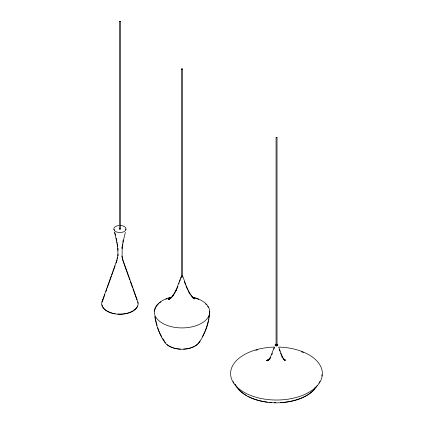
<?xml version="1.0" encoding="UTF-8"?>
<svg xmlns="http://www.w3.org/2000/svg" width="424" height="424" viewBox="0 0 424 424"><rect width="100%" height="100%" fill="white"/><g stroke="black" fill="none" stroke-linecap="round" stroke-linejoin="round"><path stroke-width="0.64" d="M118.089 254.156L118.026 255.905M121.921 247.955L122.144 246.434M208.799 317.862L209.043 315.615M209.424 314.412C208.688 324.471 204.771 334.107 199.227 342.449M122.303 245.258L122.467 244.081M208.391 320.147L208.592 319.002M117.443 258.958L117.676 257.739M122.806 242.337L123.252 240.016M125.329 232.405L123.501 240.074L122.149 248.236L122.176 247.966L122.096 255.995L122.796 259.673L122.706 259.334L137.355 300.377M207.495 324.079L208.189 321.286M119.436 21.592L120.119 21.2L120.39 21.507L120.39 229.024L119.966 229.267L119.436 229.114L119.436 21.592L120.39 21.507M119.436 229.114L119.531 228.769M181.546 69.128L181.636 68.789L182.5 69.043L182.5 276.559L182.076 276.803L181.546 276.644L181.546 69.128L182.5 69.043M181.546 276.644L181.636 276.305M277.026 345.051C276.734 344.224 277.105 345.926 276.072 345.136L276.072 137.62L276.755 137.222L277.026 137.53L277.026 345.051L276.278 345.242L276.236 344.781M276.072 345.136L276.167 344.797M206.308 327.916L207.357 324.636M117.167 260.045L116.097 263.124M181.048 276.962L176.002 290.329L176.336 289.619L172.398 296.238L173.379 295.125L171.19 297.558L168.651 299.551L170.75 298.056L168.259 299.27L170.899 298.035M178.891 283.783L179.204 282.898M179.765 281.319L180.348 279.681M180.884 278.186L181.292 277.042M102.099 301.443L116.446 261.396L117.75 256.128C118.466 247.971 116.388 239.936 114.459 232.076M102.258 301.756L103.318 298.798M103.535 298.189L104.845 294.537M105.91 291.564L106.959 288.633M107.378 287.467L110.532 278.663M110.749 278.054L111.401 276.225M111.841 275.012L112.927 271.964M113.144 271.355L115.095 265.922M274.143 347.532L270.115 358.089L270.464 357.337L267.454 360.898L269.648 358.953L266.611 360.501L268.88 359.441M271.816 354.798L272.341 353.33M273.883 349.021L274.386 347.611M205.041 331.112L206.096 328.446M176.241 290.424L177.974 286.295M270.342 358.201L270.809 357.183M203.78 333.826L204.787 331.653M202.386 336.767L203.504 334.414M174.714 293.26L176.559 289.735M172.605 296.387L174.365 293.784M268.397 360.172L269.918 358.375M133.131 310.734L135.023 309.382A18.004 10.393 0 0 0 137.535 305.879M102.868 299.943A18.269 10.547 0 0 0 109.975 312.567A18.269 10.547 0 0 0 132.845 311.179L135.245 309.467A18.269 10.547 0 0 0 137.572 300.992L137.318 301.029M277.026 137.53L276.072 137.62M266.717 360.729L269.277 359.425M170.883 298.273L168.37 299.498L169.42 299.01M284.059 359.478L285.283 359.934L283.661 359.112M284.096 359.616L285.188 360.172M192.56 297.68L194.452 298.772L192.093 296.927M193.371 298.443L194.309 298.984L193.36 298.242M132.845 311.179L132.654 311.073A18.004 10.393 0 0 1 126.379 313.426M284.011 359.388L285.114 360.363L282.241 356.981L282.729 357.708L278.785 347.394M283.857 359.589L284.939 360.548L282.039 357.13M193.567 298.236L189.237 292.682L189.846 293.594L186.253 285.956L183.009 276.904M193.386 298.416L189.369 293.329M182.225 276.252L182.5 276.559M120.119 228.716L120.39 229.024M162.636 338.442L164.538 341.352A18.121 10.462 0 0 0 165.487 342.899M161.814 336.979L159.79 332.994M187.986 290.594L189.618 293.71M281.361 355.36L282.506 357.835M186.019 286.052L187.472 289.502M158.518 329.888L159.546 332.49M124.243 264.502L122.674 260.034M124.433 265.042L126.341 270.358M126.553 270.952L128.896 277.503M129.113 278.102L129.781 279.967M130.449 281.833L132.606 287.859M133.014 289.004L134.042 291.871M134.244 292.443L136.162 297.802M136.374 298.379L136.994 300.118M279.209 349.328L279.904 351.268M280.55 353.081L281.064 354.522M184.265 281.181L185.579 284.875M157.797 327.757L158.311 329.369M156.445 323.099L157.113 325.542M122.462 259.414L122.547 259.727L121.842 256.022M155.603 319.696L156.302 322.531M114.867 232.659L115.487 235.188M116.165 238.103L116.425 239.242M116.558 239.814L116.785 240.991M117.013 242.162L117.241 243.339M155.195 317.391L155.396 318.541M154.739 316.267C156.228 325.144 158.989 333.995 164.263 341.394A18.407 10.627 0 0 0 182.521 349.265A18.407 10.627 0 0 0 200.048 340.848M117.437 244.521L117.681 246.296M117.925 248.077L118.073 250.42M277.646 345.512A1.24 0.716 0 0 1 277.529 345.645M277.164 345.857A1.24 0.716 0 0 1 275.929 345.894M275.711 345.809A1.24 0.716 0 0 1 275.531 345.703M275.388 345.581A1.24 0.716 0 0 1 275.817 344.654M277.455 344.807A1.24 0.716 0 0 1 277.715 345.369M276.565 344.198A1.399 0.806 0 0 1 277.715 345.396A1.399 0.806 0 0 1 275.346 345.47A1.399 0.806 0 0 1 276.273 344.209M278.891 347.076A45.893 26.495 0 0 1 315.774 387.234A45.893 26.495 0 0 1 237.043 387.075A45.893 26.495 0 0 1 274.408 347.065M321.933 374.779A45.479 26.256 0 0 1 321.795 375.998M319.982 381.388A45.479 26.256 0 0 1 318.949 383.121M315.636 387.08A45.479 26.256 0 0 1 314.635 388.008M235.967 385.628A45.479 26.256 0 0 1 235.14 384.642M234.032 383.121A45.479 26.256 0 0 1 233.089 381.558M255.842 350.314A45.479 26.256 0 0 1 257.686 349.8M301.57 351.803A45.479 26.256 0 0 1 303.377 352.529M314.635 388.85A42.363 24.46 0 0 1 312.493 391.098M312.022 391.527A42.363 24.46 0 0 1 307.008 395.173M306.446 395.502A42.363 24.46 0 0 1 280.609 402.551M275.536 402.657A42.363 24.46 0 0 1 274.275 402.63M271.752 402.514A42.363 24.46 0 0 1 269.235 402.302M267.369 402.09A42.363 24.46 0 0 1 249.831 397.214M249.211 396.922A42.363 24.46 0 0 1 247.998 396.308M246.821 395.666A42.363 24.46 0 0 1 238.744 389.312M237.498 387.764A42.363 24.46 0 0 1 236.767 386.704M317.279 385.411A42.654 24.629 0 0 1 275.743 402.832A42.654 24.629 0 0 1 235.288 384.579M192.279 297.033A27.724 16.006 0 0 1 204.055 321.641A27.724 16.006 0 0 1 159.832 321.493A27.724 16.006 0 0 1 172.107 296.964M182.071 276.262A0.578 0.334 0 0 1 182.585 276.713A0.578 0.334 0 0 1 181.673 276.856A0.578 0.334 0 0 1 181.726 276.316M182.082 275.945A0.774 0.445 0 0 1 182.76 276.549A0.774 0.445 0 0 1 181.557 276.734A0.774 0.445 0 0 1 181.62 276.013M198.962 342.391A18.121 10.462 0 0 1 194.855 346.042M193.742 346.636A18.121 10.462 0 0 1 183.624 349.063M180.465 349.063A18.121 10.462 0 0 1 177.349 348.751M176.744 348.65A18.121 10.462 0 0 1 173.814 347.966M173.257 347.797A18.121 10.462 0 0 1 170.633 346.774M170.056 346.493A18.121 10.462 0 0 1 167.051 344.526M154.617 311.179A27.459 15.852 0 0 1 154.919 309.531M155.083 308.99A27.459 15.852 0 0 1 156.08 306.849M156.403 306.329A27.459 15.852 0 0 1 158.507 303.844M159.466 302.985A27.459 15.852 0 0 1 160.961 301.851M165.906 299.185A27.459 15.852 0 0 1 167.083 298.713M168.726 298.146A27.459 15.852 0 0 1 170.437 297.643M192.178 297.277A27.459 15.852 0 0 1 194.51 297.887M195.141 298.077A27.459 15.852 0 0 1 198.761 299.434M205.72 303.981A27.459 15.852 0 0 1 206.509 304.814M207.675 306.329A27.459 15.852 0 0 1 208.301 307.379M209.461 311.179A27.459 15.852 0 0 1 209.398 313.394M120.246 225.462A6.159 3.562 0 0 1 125.313 230.741A6.159 3.562 0 0 1 114.878 231.054A6.159 3.562 0 0 1 118.959 225.499M125.79 313.548A18.004 10.393 0 0 1 123.358 313.924M122.743 313.988A18.004 10.393 0 0 1 117.734 314.041M115.264 313.76A18.004 10.393 0 0 1 112.312 313.14M111.751 312.981A18.004 10.393 0 0 1 103.88 308.439M103.477 307.951A18.004 10.393 0 0 1 102.534 306.409M102.311 305.884A18.004 10.393 0 0 1 102.014 304.808M102.142 302.095A18.004 10.393 0 0 1 102.799 300.505M137.71 302.095A18.004 10.393 0 0 1 137.906 303.176M114.273 230.094A5.851 3.376 0 0 1 114.077 229.4M125.769 229.045A5.851 3.376 0 0 1 125.705 229.75"/></g></svg>
